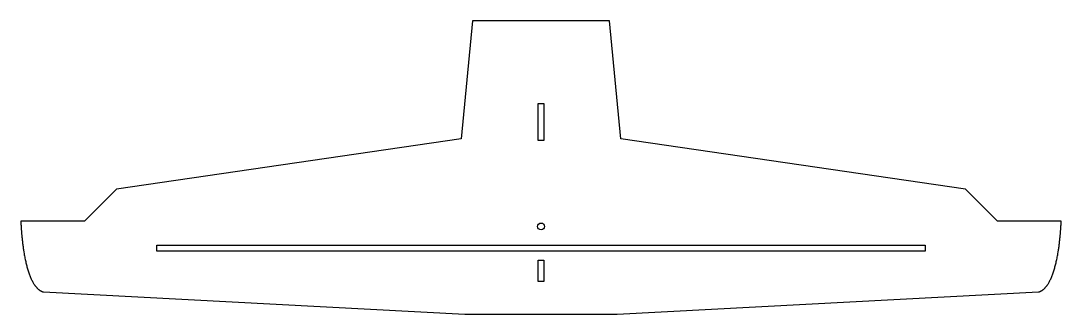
# Model space of a CAD drawing. Header units: millimetres. Extents: x -222 to 234, y 419 to 548.
import ezdxf

# ---------------------------------------------------------------- set-up
doc = ezdxf.new("R2010")
doc.units = ezdxf.units.MM
doc.layers.get('0').update_dxf_attribs({"linetype": 'CONTINUOUS'})

msp = doc.modelspace()

# ---------------------------------------------------------------- linework, layer by layer
for p, q in [((-23.86, 547.6), (-28.83, 495.9)), ((6.18, 547.63), (-23.86, 547.6)), ((36.21, 547.6), (6.18, 547.63)), ((41.19, 495.9), (36.21, 547.6)), ((-28.83, 495.9), (-179.87, 473.76)), ((192.22, 473.76), (41.19, 495.9)), ((-179.87, 473.76), (-194, 459.81)), ((206.36, 459.81), (192.22, 473.76)), ((-194, 459.81), (-221.87, 459.81)), ((234.23, 459.81), (206.36, 459.81)), ((-211.87, 428.7), (-27.22, 418.94)), ((39.57, 418.94), (224.22, 428.7)), ((-27.22, 418.94), (39.57, 418.94))]:
    msp.add_line(p, q)
for points in [[(4.99, 511.33), (7.43, 511.33), (7.43, 495.15), (4.99, 495.15)], [(-162.22, 449.2), (174.57, 449.2), (174.57, 446.58), (-162.22, 446.58)], [(4.99, 442.61), (7.43, 442.61), (7.43, 433.28), (4.99, 433.28)]]:
    msp.add_lwpolyline(points, close=True)
msp.add_circle((6.18, 457.44), 1.5)
for points, knots in [([(-221.87, 459.81), (-221.82, 458.62), (-221.64, 455.23), (-221.18, 449.82), (-220.18, 442.92), (-218.28, 435.71), (-216.04, 431.41), (-214.07, 429.52), (-212.63, 428.87), (-211.87, 428.7)], [0.5471298, 0.5471298, 0.5471298, 0.5471298, 0.5471298, 0.5471298, 0.6, 0.7, 0.8, 0.9, 1, 1, 1, 1, 1, 1]), ([(224.22, 428.7), (224.98, 428.87), (226.42, 429.52), (228.39, 431.41), (230.63, 435.71), (232.53, 442.92), (233.54, 449.82), (234, 455.23), (234.18, 458.62), (234.23, 459.81)], [-1, -1, -1, -1, -1, -1, -0.9, -0.8, -0.7, -0.6, -0.5471298, -0.5471298, -0.5471298, -0.5471298, -0.5471298, -0.5471298])]:
    msp.add_open_spline(points, degree=5, knots=knots)

doc.saveas('drawing.dxf')
